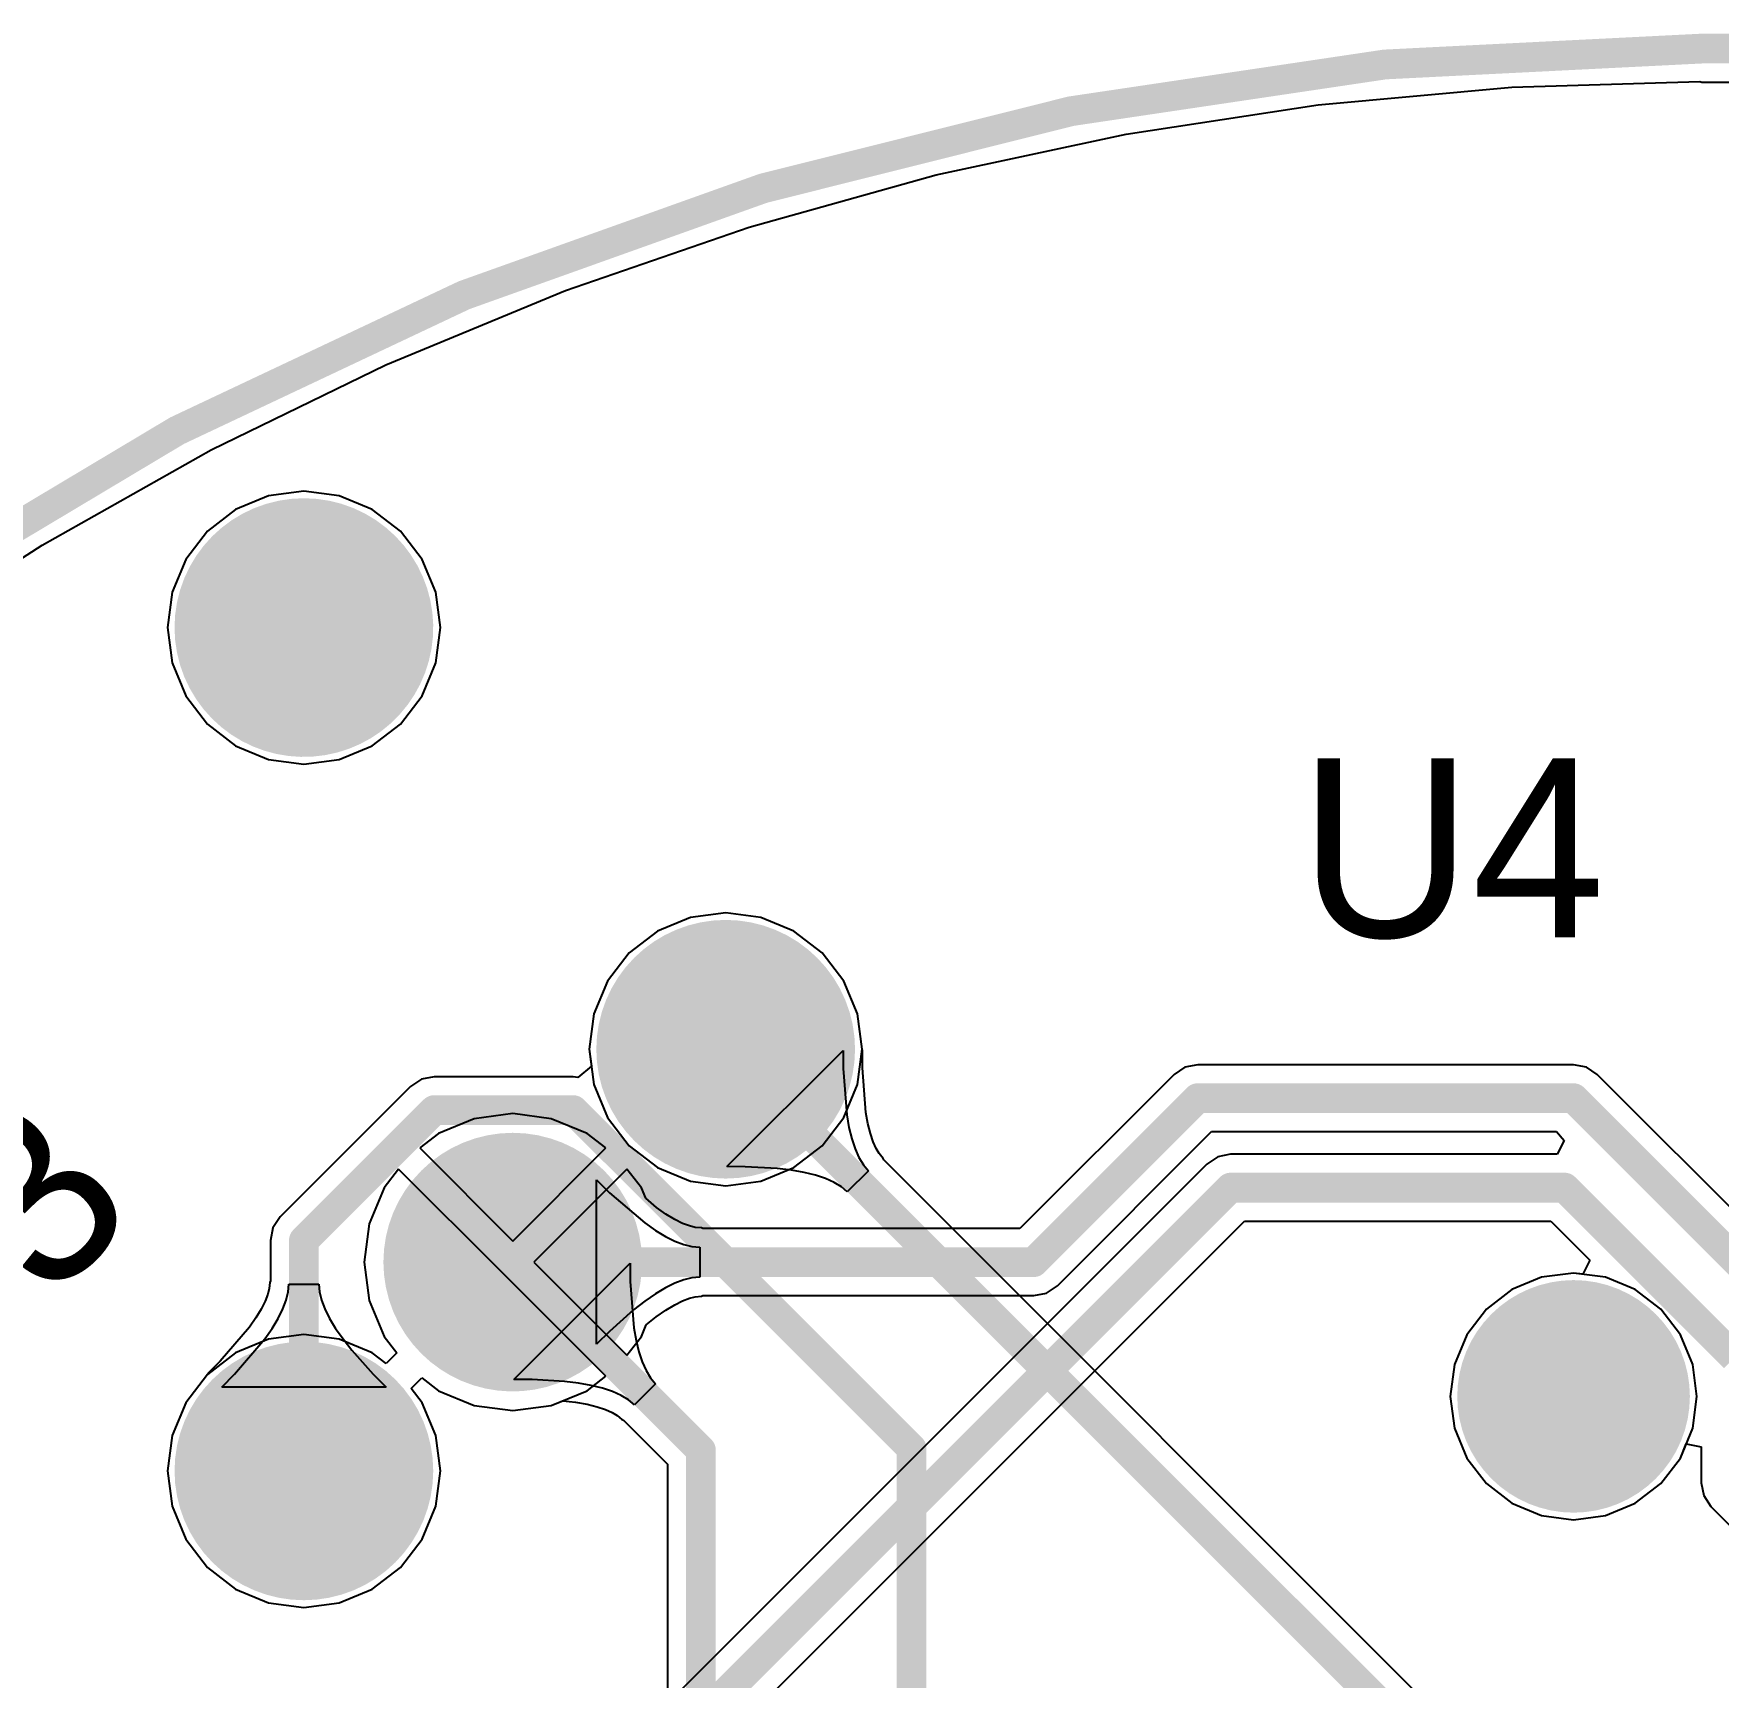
# Model space of a CAD drawing. Header units: millimetres. Extents: x 6.5 to 10.45, y 0.98 to 5.86.
# Drawn here: x 7.034 to 7.599, y 4.381 to 4.932 of the extents above; entities that cross this region are included whole.
import ezdxf

# ---------------------------------------------------------------- set-up
doc = ezdxf.new("R2010")
doc.units = ezdxf.units.MM
doc.header["$MEASUREMENT"] = 0
for name, color, linetype in [('BottomLayer', 5, 'Continuous'), ('BottomSolder', 6, 'Continuous'), ('KeepOutLayer', 6, 'Continuous'), ('MultiLayer', 9, 'Continuous'), ('PadHoleLayer', 156, 'Continuous'), ('TopLayer', 1, 'Continuous'), ('TopOverlay', 2, 'Continuous'), ('TopSolder', 216, 'Continuous')]:
    doc.layers.add(name, color=color, linetype=linetype)

# ---------------------------------------------------------------- blocks, each defined once
blk = doc.blocks.new('_____68')
at = {"layer": 'BottomLayer', "const_width": 0.03937}
for points in [[(-0.11968, 0.2, 1), (-0.08031, 0.2, 1)], [(0.08031, 0.2, 1), (0.11968, 0.2, 1)], [(-0.11968, 0, 1), (-0.08031, 0, 1)], [(-0.02065, 0, 1), (0.01872, 0, 1)], [(0.08031, 0, 1), (0.11968, 0, 1)]]:
    blk.add_lwpolyline(points, format="xyb", close=True, dxfattribs=at)
at = {"layer": 'BottomSolder', "const_width": 0.04337}
for points in [[(-0.12168, 0.2, 1), (-0.07831, 0.2, 1)], [(0.07831, 0.2, 1), (0.12169, 0.2, 1)], [(-0.12168, 0, 1), (-0.07831, 0, 1)], [(-0.02265, 0, 1), (0.02072, 0, 1)], [(0.07831, 0, 1), (0.12169, 0, 1)]]:
    blk.add_lwpolyline(points, format="xyb", close=True, dxfattribs=at)
at = {"layer": 'MultiLayer', "const_width": 0.03937}
for points in [[(-0.11968, 0.2, 1), (-0.08031, 0.2, 1)], [(0.08031, 0.2, 1), (0.11968, 0.2, 1)], [(-0.11968, 0, 1), (-0.08031, 0, 1)], [(-0.02065, 0, 1), (0.01872, 0, 1)], [(0.08031, 0, 1), (0.11968, 0, 1)]]:
    blk.add_lwpolyline(points, format="xyb", close=True, dxfattribs=at)
at = {"layer": 'PadHoleLayer', "const_width": 0.02461}
for points in [[(-0.1123, 0.2, 1), (-0.0877, 0.2, 1)], [(0.0877, 0.2, 1), (0.1123, 0.2, 1)], [(-0.1123, 0, 1), (-0.0877, 0, 1)], [(-0.01326, 0, 1), (0.01134, 0, 1)], [(0.0877, 0, 1), (0.1123, 0, 1)]]:
    blk.add_lwpolyline(points, format="xyb", close=True, dxfattribs=at)
at = {"layer": 'TopLayer', "const_width": 0.03937}
for points in [[(-0.11968, 0.2, 1), (-0.08031, 0.2, 1)], [(0.08031, 0.2, 1), (0.11968, 0.2, 1)], [(-0.11968, 0, 1), (-0.08031, 0, 1)], [(-0.02065, 0, 1), (0.01872, 0, 1)], [(0.08031, 0, 1), (0.11968, 0, 1)]]:
    blk.add_lwpolyline(points, format="xyb", close=True, dxfattribs=at)
at = {"layer": 'TopSolder', "const_width": 0.04337}
for points in [[(-0.12168, 0.2, 1), (-0.07831, 0.2, 1)], [(0.07831, 0.2, 1), (0.12169, 0.2, 1)], [(-0.12168, 0, 1), (-0.07831, 0, 1)], [(-0.02265, 0, 1), (0.02072, 0, 1)], [(0.07831, 0, 1), (0.12169, 0, 1)]]:
    blk.add_lwpolyline(points, format="xyb", close=True, dxfattribs=at)
blk = doc.blocks.new('STM32_DIP_73')
at = {"layer": 'BottomLayer', "const_width": 0.035}
blk.add_lwpolyline([(0.5825, 0, 1), (0.6175, 0, 1)], format="xyb", close=True, dxfattribs=at)
at = {"layer": 'BottomSolder', "const_width": 0.039}
blk.add_lwpolyline([(0.5805, 0, 1), (0.6195, 0, 1)], format="xyb", close=True, dxfattribs=at)
at = {"layer": 'MultiLayer', "const_width": 0.035}
blk.add_lwpolyline([(0.5825, 0, 1), (0.6175, 0, 1)], format="xyb", close=True, dxfattribs=at)
at = {"layer": 'PadHoleLayer', "const_width": 0.015}
blk.add_lwpolyline([(0.5925, 0, 1), (0.6075, 0, 1)], format="xyb", close=True, dxfattribs=at)
at = {"layer": 'TopLayer', "const_width": 0.035}
blk.add_lwpolyline([(0.5825, 0, 1), (0.6175, 0, 1)], format="xyb", close=True, dxfattribs=at)
at = {"layer": 'TopSolder', "const_width": 0.039}
blk.add_lwpolyline([(0.5805, 0, 1), (0.6195, 0, 1)], format="xyb", close=True, dxfattribs=at)

msp = doc.modelspace()

# ---------------------------------------------------------------- linework, layer by layer
at = {"layer": 'BottomLayer'}
for p, q in [((7.46441, 4.90815), (7.52928, 4.91404)), ((7.52928, 4.91404), (7.59232, 4.91595)), ((7.59232, 4.91595), (7.59305, 4.9158)), ((7.59305, 4.9158), (9.35399, 4.91579)), ((7.40001, 4.89834), (7.46441, 4.90815)), ((7.33632, 4.88467), (7.40001, 4.89834)), ((7.27357, 4.86718), (7.33632, 4.88467)), ((7.21199, 4.84593), (7.27357, 4.86718)), ((7.15181, 4.821), (7.21199, 4.84593)), ((7.09324, 4.79249), (7.15181, 4.821)), ((7.0365, 4.76048), (7.09324, 4.79249)), ((7.12429, 4.7786), (7.11245, 4.77704)), ((7.13613, 4.77704), (7.12429, 4.7786)), ((7.11245, 4.77704), (7.10141, 4.77247)), ((7.14717, 4.77247), (7.13613, 4.77704)), ((7.10141, 4.77247), (7.09193, 4.7652)), ((7.15665, 4.7652), (7.14717, 4.77247)), ((7.09193, 4.7652), (7.08466, 4.75572)), ((7.16392, 4.75572), (7.15665, 4.7652)), ((6.9818, 4.72512), (7.0365, 4.76048)), ((7.08466, 4.75572), (7.08009, 4.74469)), ((7.16849, 4.74469), (7.16392, 4.75572)), ((7.08009, 4.74469), (7.07853, 4.73284)), ((7.17005, 4.73284), (7.16849, 4.74469)), ((7.07853, 4.73284), (7.08009, 4.721)), ((7.16849, 4.721), (7.17005, 4.73284)), ((7.08009, 4.721), (7.08466, 4.70996)), ((7.16392, 4.70996), (7.16849, 4.721)), ((7.08466, 4.70996), (7.09193, 4.70048)), ((7.15665, 4.70048), (7.16392, 4.70996)), ((7.09193, 4.70048), (7.10141, 4.69321)), ((7.14717, 4.69321), (7.15665, 4.70048)), ((7.10141, 4.69321), (7.11245, 4.68864)), ((7.11245, 4.68864), (7.12429, 4.68708)), ((7.12429, 4.68708), (7.13613, 4.68864)), ((7.13613, 4.68864), (7.14717, 4.69321)), ((7.25387, 4.63562), (7.24283, 4.63105)), ((7.26571, 4.63718), (7.25387, 4.63562)), ((7.27755, 4.63562), (7.26571, 4.63718)), ((7.28859, 4.63105), (7.27755, 4.63562)), ((7.24283, 4.63105), (7.23335, 4.62378)), ((7.29807, 4.62378), (7.28859, 4.63105)), ((7.23335, 4.62378), (7.22608, 4.6143)), ((7.30534, 4.6143), (7.29807, 4.62378)), ((7.22608, 4.6143), (7.22151, 4.60327)), ((7.30991, 4.60327), (7.30534, 4.6143)), ((7.22151, 4.60327), (7.21995, 4.59142)), ((7.31147, 4.59142), (7.30991, 4.60327)), ((7.21995, 4.59142), (7.22151, 4.57958)), ((7.30991, 4.57958), (7.31147, 4.59142)), ((7.41604, 4.58293), (7.36435, 4.53125)), ((7.41968, 4.58536), (7.41604, 4.58293)), ((7.41604, 4.58293), (7.41604, 4.58293)), ((7.42397, 4.58622), (7.41968, 4.58536)), ((7.55, 4.58622), (7.42397, 4.58622)), ((7.42397, 4.58622), (7.42397, 4.58622)), ((7.55429, 4.58536), (7.55, 4.58622)), ((7.55, 4.58622), (7.55, 4.58622)), ((7.55793, 4.58293), (7.55429, 4.58536)), ((7.62688, 4.51398), (7.55793, 4.58293)), ((7.22151, 4.57958), (7.22608, 4.56854)), ((7.30534, 4.56854), (7.30991, 4.57958)), ((7.19432, 4.56983), (7.18143, 4.56813)), ((7.20721, 4.56813), (7.19432, 4.56983)), ((7.18143, 4.56813), (7.16942, 4.56316)), ((7.21922, 4.56316), (7.20721, 4.56813)), ((7.22608, 4.56854), (7.23335, 4.55906)), ((7.29807, 4.55906), (7.30534, 4.56854)), ((7.16942, 4.56316), (7.16311, 4.55831)), ((7.16311, 4.55831), (7.19432, 4.5271)), ((7.19432, 4.5271), (7.22553, 4.55831)), ((7.22553, 4.55831), (7.21922, 4.56316)), ((7.23335, 4.55906), (7.24283, 4.55179)), ((7.28859, 4.55179), (7.29807, 4.55906)), ((7.37693, 4.5121), (7.42861, 4.56378)), ((7.42861, 4.56378), (7.54426, 4.56378)), ((7.54426, 4.56378), (7.54686, 4.5608)), ((7.54686, 4.5608), (7.54454, 4.55622)), ((7.42707, 4.55293), (7.05707, 4.18293)), ((7.43071, 4.55536), (7.42707, 4.55293)), ((7.42707, 4.55293), (7.42707, 4.55293)), ((7.435, 4.55622), (7.43071, 4.55536)), ((7.54454, 4.55622), (7.435, 4.55622)), ((7.15604, 4.55124), (7.1512, 4.54493)), ((7.19078, 4.5165), (7.15604, 4.55124)), ((7.2326, 4.55124), (7.20139, 4.52003)), ((7.22244, 4.49247), (7.22244, 4.54759)), ((7.22244, 4.54759), (7.22676, 4.5433)), ((7.23744, 4.54493), (7.2326, 4.55124)), ((7.24283, 4.55179), (7.25387, 4.54722)), ((7.25387, 4.54722), (7.26571, 4.54566)), ((7.26571, 4.54566), (7.27755, 4.54722)), ((7.27755, 4.54722), (7.28859, 4.55179)), ((7.1512, 4.54493), (7.14622, 4.53292)), ((7.22676, 4.5433), (7.23858, 4.53315)), ((7.23889, 4.54145), (7.23744, 4.54493)), ((7.24256, 4.53829), (7.23889, 4.54145)), ((7.24568, 4.53612), (7.24256, 4.53829)), ((7.24862, 4.53434), (7.24568, 4.53612)), ((7.07622, 4.17035), (7.43965, 4.53378)), ((7.14622, 4.53292), (7.14452, 4.52003)), ((7.23858, 4.53315), (7.24213, 4.53067)), ((7.24213, 4.53067), (7.24549, 4.52864)), ((7.25126, 4.53302), (7.24862, 4.53434)), ((7.25356, 4.53215), (7.25126, 4.53302)), ((7.25546, 4.53168), (7.25356, 4.53215)), ((7.25756, 4.5315), (7.25546, 4.53168)), ((7.25805, 4.53125), (7.25756, 4.5315)), ((7.36435, 4.53125), (7.25805, 4.53125)), ((7.43965, 4.53378), (7.54235, 4.53378)), ((7.54235, 4.53378), (7.55546, 4.52068)), ((7.24549, 4.52864), (7.24866, 4.52706)), ((7.24866, 4.52706), (7.25163, 4.52593)), ((7.25163, 4.52593), (7.25441, 4.52526)), ((7.25441, 4.52526), (7.25699, 4.52503)), ((7.25699, 4.52503), (7.25699, 4.51503)), ((7.14452, 4.52003), (7.14622, 4.50714)), ((7.20139, 4.52003), (7.2326, 4.48882)), ((7.55546, 4.52068), (7.55313, 4.51594)), ((7.22553, 4.48175), (7.19078, 4.5165)), ((7.24866, 4.513), (7.24549, 4.51142)), ((7.25163, 4.51413), (7.24866, 4.513)), ((7.25441, 4.51481), (7.25163, 4.51413)), ((7.25699, 4.51503), (7.25441, 4.51481)), ((7.5393, 4.51494), (7.52932, 4.51081)), ((7.55, 4.51635), (7.5393, 4.51494)), ((7.55313, 4.51594), (7.55, 4.51635)), ((7.24213, 4.50939), (7.23858, 4.50691)), ((7.24549, 4.51142), (7.24213, 4.50939)), ((7.25126, 4.50704), (7.25356, 4.50791)), ((7.25356, 4.50791), (7.25546, 4.50838)), ((7.25546, 4.50838), (7.25756, 4.50856)), ((7.25756, 4.50856), (7.25805, 4.50882)), ((7.25805, 4.50882), (7.369, 4.50882)), ((7.369, 4.50882), (7.37329, 4.50967)), ((7.369, 4.50882), (7.369, 4.50882)), ((7.37329, 4.50967), (7.37693, 4.5121)), ((7.52932, 4.51081), (7.52076, 4.50424)), ((7.14622, 4.50714), (7.1512, 4.49513)), ((7.23483, 4.50398), (7.22676, 4.49676)), ((7.23858, 4.50691), (7.23483, 4.50398)), ((7.23906, 4.49904), (7.24244, 4.50169)), ((7.24244, 4.50169), (7.24568, 4.50395)), ((7.24568, 4.50395), (7.24863, 4.50573)), ((7.24863, 4.50573), (7.25126, 4.50704)), ((7.52076, 4.50424), (7.51419, 4.49568)), ((7.22676, 4.49676), (7.22244, 4.49247)), ((7.23744, 4.49513), (7.23906, 4.49904)), ((7.11245, 4.4942), (7.10141, 4.48963)), ((7.12429, 4.49576), (7.11245, 4.4942)), ((7.13613, 4.4942), (7.12429, 4.49576)), ((7.14717, 4.48963), (7.13613, 4.4942)), ((7.1512, 4.49513), (7.15547, 4.48957)), ((7.2326, 4.48882), (7.23744, 4.49513)), ((7.51419, 4.49568), (7.51006, 4.4857)), ((7.10141, 4.48963), (7.09193, 4.48236)), ((7.1519, 4.486), (7.14717, 4.48963)), ((7.15547, 4.48957), (7.1519, 4.486)), ((7.51006, 4.4857), (7.50865, 4.475)), ((7.09193, 4.48236), (7.08466, 4.47288)), ((7.16029, 4.47761), (7.16386, 4.48118)), ((7.16386, 4.48118), (7.16942, 4.47691)), ((7.21922, 4.47691), (7.22553, 4.48175)), ((7.16392, 4.47288), (7.16029, 4.47761)), ((7.16942, 4.47691), (7.18143, 4.47193)), ((7.20721, 4.47193), (7.21922, 4.47691)), ((7.50865, 4.475), (7.51006, 4.4643)), ((7.08466, 4.47288), (7.08009, 4.46184)), ((7.16849, 4.46184), (7.16392, 4.47288)), ((7.18143, 4.47193), (7.19432, 4.47024)), ((7.19432, 4.47024), (7.20721, 4.47193)), ((7.51006, 4.4643), (7.51419, 4.45432)), ((7.08009, 4.46184), (7.07853, 4.45)), ((7.17005, 4.45), (7.16849, 4.46184)), ((7.58581, 4.45432), (7.58778, 4.45908)), ((7.58778, 4.45908), (7.59278, 4.45809)), ((7.59278, 4.45809), (7.59278, 4.446)), ((7.51419, 4.45432), (7.52076, 4.44576)), ((7.57924, 4.44576), (7.58581, 4.45432)), ((7.07853, 4.45), (7.08009, 4.43816)), ((7.16849, 4.43816), (7.17005, 4.45)), ((7.52076, 4.44576), (7.52932, 4.43919)), ((7.57068, 4.43919), (7.57924, 4.44576)), ((7.59278, 4.446), (7.59278, 4.446)), ((7.59278, 4.446), (7.59364, 4.44171)), ((7.59364, 4.44171), (7.59607, 4.43807)), ((7.08009, 4.43816), (7.08466, 4.42712)), ((7.16392, 4.42712), (7.16849, 4.43816)), ((7.52932, 4.43919), (7.5393, 4.43506)), ((7.5393, 4.43506), (7.55, 4.43365)), ((7.55, 4.43365), (7.5607, 4.43506)), ((7.5607, 4.43506), (7.57068, 4.43919)), ((7.59607, 4.43807), (7.63207, 4.40207)), ((7.08466, 4.42712), (7.09193, 4.41764)), ((7.15665, 4.41764), (7.16392, 4.42712)), ((7.09193, 4.41764), (7.10141, 4.41037)), ((7.14717, 4.41037), (7.15665, 4.41764)), ((7.10141, 4.41037), (7.11245, 4.4058)), ((7.11245, 4.4058), (7.12429, 4.40424)), ((7.12429, 4.40424), (7.13613, 4.4058)), ((7.13613, 4.4058), (7.14717, 4.41037))]:
    msp.add_line(p, q, dxfattribs=at)
at = {"layer": 'BottomLayer', "const_width": 0.01}
for points in [[(7.369, 4.52003), (7.42397, 4.575)], [(7.42397, 4.575), (7.55, 4.575)], [(7.55, 4.575), (7.65, 4.475)], [(7.065, 4.175), (7.435, 4.545)], [(7.435, 4.545), (7.547, 4.545)], [(7.547, 4.545), (7.604, 4.488)], [(7.19432, 4.52003), (7.369, 4.52003)]]:
    msp.add_lwpolyline(points, dxfattribs=at)
at = {"layer": 'BottomLayer', "const_width": 0.005}
for points in [[(7.42147, 4.575, 1), (7.42647, 4.575, 1)], [(7.42147, 4.575, 1), (7.42647, 4.575, 1)], [(7.5475, 4.575, 1), (7.5525, 4.575, 1)], [(7.5475, 4.575, 1), (7.5525, 4.575, 1)], [(7.4325, 4.545, 1), (7.4375, 4.545, 1)], [(7.4325, 4.545, 1), (7.4375, 4.545, 1)], [(7.5445, 4.545, 1), (7.5495, 4.545, 1)], [(7.5445, 4.545, 1), (7.5495, 4.545, 1)], [(7.19182, 4.52003, 1), (7.19682, 4.52003, 1)], [(7.3665, 4.52003, 1), (7.3715, 4.52003, 1)], [(7.3665, 4.52003, 1), (7.3715, 4.52003, 1)]]:
    msp.add_lwpolyline(points, format="xyb", close=True, dxfattribs=at)
at = {"layer": 'KeepOutLayer', "const_width": 0.01}
msp.add_lwpolyline([(6.50502, 3.84397, -0.412145), (7.59305, 4.92702)], format="xyb", dxfattribs=at)
msp.add_lwpolyline([(7.59305, 4.92702), (9.35399, 4.92701)], dxfattribs=at)
at = {"layer": 'KeepOutLayer', "const_width": 0.005}
msp.add_lwpolyline([(7.59055, 4.92702, 1), (7.59555, 4.92702, 1)], format="xyb", close=True, dxfattribs=at)
msp.add_lwpolyline([(7.59055, 4.92702, 1), (7.59555, 4.92702, 1)], format="xyb", close=True, dxfattribs=at)
at = {"layer": 'TopLayer'}
for p, q in [((7.46441, 4.90815), (7.52928, 4.91404)), ((7.52928, 4.91404), (7.59232, 4.91595)), ((7.59232, 4.91595), (7.59305, 4.9158)), ((7.59305, 4.9158), (9.35399, 4.91579)), ((7.40001, 4.89834), (7.46441, 4.90815)), ((7.33632, 4.88467), (7.40001, 4.89834)), ((7.27357, 4.86718), (7.33632, 4.88467)), ((7.21199, 4.84593), (7.27357, 4.86718)), ((7.15181, 4.821), (7.21199, 4.84593)), ((7.09324, 4.79249), (7.15181, 4.821)), ((7.0365, 4.76048), (7.09324, 4.79249)), ((7.12429, 4.7786), (7.11245, 4.77704)), ((7.13613, 4.77704), (7.12429, 4.7786)), ((7.11245, 4.77704), (7.10141, 4.77247)), ((7.14717, 4.77247), (7.13613, 4.77704)), ((7.10141, 4.77247), (7.09193, 4.7652)), ((7.15665, 4.7652), (7.14717, 4.77247)), ((7.09193, 4.7652), (7.08466, 4.75572)), ((7.16392, 4.75572), (7.15665, 4.7652)), ((6.9818, 4.72512), (7.0365, 4.76048)), ((7.08466, 4.75572), (7.08009, 4.74469)), ((7.16849, 4.74469), (7.16392, 4.75572)), ((7.08009, 4.74469), (7.07853, 4.73284)), ((7.17005, 4.73284), (7.16849, 4.74469)), ((7.07853, 4.73284), (7.08009, 4.721)), ((7.16849, 4.721), (7.17005, 4.73284)), ((7.08009, 4.721), (7.08466, 4.70996)), ((7.16392, 4.70996), (7.16849, 4.721)), ((7.08466, 4.70996), (7.09193, 4.70048)), ((7.15665, 4.70048), (7.16392, 4.70996)), ((7.09193, 4.70048), (7.10141, 4.69321)), ((7.14717, 4.69321), (7.15665, 4.70048)), ((7.10141, 4.69321), (7.11245, 4.68864)), ((7.11245, 4.68864), (7.12429, 4.68708)), ((7.12429, 4.68708), (7.13613, 4.68864)), ((7.13613, 4.68864), (7.14717, 4.69321)), ((7.25387, 4.63562), (7.24283, 4.63105)), ((7.26571, 4.63718), (7.25387, 4.63562)), ((7.27755, 4.63562), (7.26571, 4.63718)), ((7.28859, 4.63105), (7.27755, 4.63562)), ((7.24283, 4.63105), (7.23335, 4.62378)), ((7.29807, 4.62378), (7.28859, 4.63105)), ((7.23335, 4.62378), (7.22608, 4.6143)), ((7.30534, 4.6143), (7.29807, 4.62378)), ((7.22608, 4.6143), (7.22151, 4.60327)), ((7.30991, 4.60327), (7.30534, 4.6143)), ((7.22151, 4.60327), (7.21995, 4.59142)), ((7.31147, 4.59142), (7.30991, 4.60327)), ((7.21995, 4.59142), (7.2207, 4.5857)), ((7.2661, 4.55205), (7.30508, 4.59103)), ((7.30508, 4.59103), (7.30511, 4.58494)), ((7.31146, 4.59133), (7.31147, 4.59142)), ((7.31157, 4.59106), (7.31146, 4.59133)), ((7.3116, 4.5852), (7.31157, 4.59106)), ((7.16371, 4.58136), (7.16007, 4.57893)), ((7.168, 4.58222), (7.16371, 4.58136)), ((7.21459, 4.58222), (7.168, 4.58222)), ((7.168, 4.58222), (7.168, 4.58222)), ((7.21616, 4.5819), (7.21459, 4.58222)), ((7.21459, 4.58222), (7.21459, 4.58222)), ((7.2207, 4.5857), (7.21616, 4.5819)), ((7.30511, 4.58494), (7.30628, 4.5694)), ((7.31274, 4.57022), (7.3116, 4.5852)), ((7.16007, 4.57893), (7.11636, 4.53522)), ((7.16007, 4.57893), (7.16007, 4.57893)), ((7.3134, 4.56648), (7.31274, 4.57022)), ((7.30628, 4.5694), (7.30704, 4.56514)), ((7.30704, 4.56514), (7.30798, 4.56133)), ((7.31422, 4.56314), (7.3134, 4.56648)), ((7.30798, 4.56133), (7.3091, 4.55797)), ((7.31516, 4.56034), (7.31422, 4.56314)), ((7.31616, 4.5581), (7.31516, 4.56034)), ((7.3091, 4.55797), (7.31041, 4.55507)), ((7.31041, 4.55507), (7.31189, 4.55263)), ((7.31189, 4.55263), (7.31356, 4.55064)), ((7.31719, 4.55643), (7.31616, 4.5581)), ((7.31854, 4.55482), (7.31719, 4.55643)), ((7.3187, 4.55429), (7.31854, 4.55482)), ((7.71193, 4.16106), (7.3187, 4.55429)), ((7.27219, 4.55203), (7.2661, 4.55205)), ((7.28301, 4.55142), (7.27219, 4.55203)), ((7.28773, 4.55085), (7.28301, 4.55142)), ((7.29199, 4.55009), (7.28773, 4.55085)), ((7.29581, 4.54915), (7.29199, 4.55009)), ((7.29916, 4.54803), (7.29581, 4.54915)), ((7.30206, 4.54673), (7.29916, 4.54803)), ((7.31356, 4.55064), (7.30649, 4.54357)), ((7.3045, 4.54524), (7.30206, 4.54673)), ((7.30649, 4.54357), (7.3045, 4.54524)), ((7.11393, 4.53158), (7.11307, 4.52729)), ((7.11636, 4.53522), (7.11393, 4.53158)), ((7.11307, 4.52729), (7.11307, 4.52729)), ((7.11307, 4.52729), (7.11307, 4.51373)), ((7.19471, 4.48066), (7.23369, 4.51964)), ((7.23369, 4.51964), (7.23372, 4.51355)), ((7.11282, 4.51324), (7.11264, 4.51114)), ((7.11307, 4.51373), (7.11282, 4.51324)), ((7.23372, 4.51355), (7.23489, 4.49801)), ((7.5393, 4.51494), (7.52932, 4.51081)), ((7.55, 4.51635), (7.5393, 4.51494)), ((7.5607, 4.51494), (7.55, 4.51635)), ((7.57068, 4.51081), (7.5607, 4.51494)), ((7.11217, 4.50924), (7.1113, 4.50694)), ((7.11264, 4.51114), (7.11217, 4.50924)), ((7.11839, 4.50731), (7.11906, 4.51009)), ((7.11906, 4.51009), (7.11929, 4.51267)), ((7.11929, 4.51267), (7.12929, 4.51267)), ((7.12929, 4.51267), (7.12952, 4.51009)), ((7.12952, 4.51009), (7.13019, 4.50731)), ((7.52932, 4.51081), (7.52076, 4.50424)), ((7.57924, 4.50424), (7.57068, 4.51081)), ((7.10999, 4.5043), (7.1082, 4.50136)), ((7.1113, 4.50694), (7.10999, 4.5043)), ((7.11568, 4.50117), (7.11726, 4.50434)), ((7.11726, 4.50434), (7.11839, 4.50731)), ((7.13019, 4.50731), (7.13132, 4.50434)), ((7.13132, 4.50434), (7.1329, 4.50117)), ((7.52076, 4.50424), (7.51419, 4.49568)), ((7.58581, 4.49568), (7.57924, 4.50424)), ((7.10603, 4.49824), (7.09624, 4.48685)), ((7.1082, 4.50136), (7.10603, 4.49824)), ((7.11117, 4.49426), (7.11365, 4.49781)), ((7.11365, 4.49781), (7.11568, 4.50117)), ((7.1329, 4.50117), (7.13493, 4.49781)), ((7.13493, 4.49781), (7.13741, 4.49426)), ((7.23489, 4.49801), (7.23565, 4.49375)), ((7.10102, 4.48244), (7.11117, 4.49426)), ((7.13741, 4.49426), (7.14034, 4.49051)), ((7.14034, 4.49051), (7.14756, 4.48244)), ((7.23565, 4.49375), (7.23659, 4.48994)), ((7.51419, 4.49568), (7.51006, 4.4857)), ((7.58994, 4.4857), (7.58581, 4.49568)), ((7.09624, 4.48685), (7.09212, 4.48269)), ((7.23659, 4.48994), (7.23771, 4.48658)), ((7.23771, 4.48658), (7.23902, 4.48368)), ((7.51006, 4.4857), (7.50865, 4.475)), ((7.59135, 4.475), (7.58994, 4.4857)), ((7.09193, 4.48236), (7.08466, 4.47288)), ((7.09201, 4.48242), (7.09193, 4.48236)), ((7.09212, 4.48269), (7.09201, 4.48242)), ((7.09673, 4.47812), (7.10102, 4.48244)), ((7.14756, 4.48244), (7.15185, 4.47812)), ((7.16029, 4.47761), (7.16386, 4.48118)), ((7.16386, 4.48118), (7.16942, 4.47691)), ((7.2008, 4.48064), (7.19471, 4.48066)), ((7.21162, 4.48003), (7.2008, 4.48064)), ((7.21634, 4.47946), (7.21162, 4.48003)), ((7.2206, 4.4787), (7.21634, 4.47946)), ((7.24217, 4.47925), (7.2351, 4.47218)), ((7.23902, 4.48368), (7.2405, 4.48124)), ((7.2405, 4.48124), (7.24217, 4.47925)), ((7.15185, 4.47812), (7.09673, 4.47812)), ((7.16392, 4.47288), (7.16029, 4.47761)), ((7.16942, 4.47691), (7.18143, 4.47193)), ((7.20721, 4.47193), (7.21112, 4.47355)), ((7.21112, 4.47355), (7.21538, 4.47303)), ((7.22442, 4.47776), (7.2206, 4.4787)), ((7.22777, 4.47664), (7.22442, 4.47776)), ((7.23067, 4.47534), (7.22777, 4.47664)), ((7.23311, 4.47385), (7.23067, 4.47534)), ((7.2351, 4.47218), (7.23311, 4.47385)), ((7.50865, 4.475), (7.51006, 4.4643)), ((7.58994, 4.4643), (7.59135, 4.475)), ((7.08466, 4.47288), (7.08009, 4.46184)), ((7.16849, 4.46184), (7.16392, 4.47288)), ((7.18143, 4.47193), (7.19432, 4.47024)), ((7.19432, 4.47024), (7.20721, 4.47193)), ((7.21538, 4.47303), (7.21926, 4.47234)), ((7.21926, 4.47234), (7.22261, 4.47152)), ((7.22261, 4.47152), (7.2254, 4.47058)), ((7.2254, 4.47058), (7.22764, 4.46958)), ((7.22764, 4.46958), (7.22932, 4.46856)), ((7.22932, 4.46856), (7.23093, 4.46721)), ((7.23093, 4.46721), (7.23145, 4.46704)), ((7.23145, 4.46704), (7.24619, 4.4523)), ((7.51006, 4.4643), (7.51419, 4.45432)), ((7.58581, 4.45432), (7.58994, 4.4643)), ((7.08009, 4.46184), (7.07853, 4.45)), ((7.17005, 4.45), (7.16849, 4.46184)), ((7.24619, 4.4523), (7.24619, 4.32161)), ((7.51419, 4.45432), (7.52076, 4.44576)), ((7.57924, 4.44576), (7.58581, 4.45432)), ((7.07853, 4.45), (7.08009, 4.43816)), ((7.16849, 4.43816), (7.17005, 4.45)), ((7.52076, 4.44576), (7.52932, 4.43919)), ((7.57068, 4.43919), (7.57924, 4.44576)), ((7.08009, 4.43816), (7.08466, 4.42712)), ((7.16392, 4.42712), (7.16849, 4.43816)), ((7.52932, 4.43919), (7.5393, 4.43506)), ((7.5393, 4.43506), (7.55, 4.43365)), ((7.55, 4.43365), (7.5607, 4.43506)), ((7.5607, 4.43506), (7.57068, 4.43919)), ((7.08466, 4.42712), (7.09193, 4.41764)), ((7.15665, 4.41764), (7.16392, 4.42712)), ((7.09193, 4.41764), (7.10141, 4.41037)), ((7.14717, 4.41037), (7.15665, 4.41764)), ((7.10141, 4.41037), (7.11245, 4.4058)), ((7.11245, 4.4058), (7.12429, 4.40424)), ((7.12429, 4.40424), (7.13613, 4.4058)), ((7.13613, 4.4058), (7.14717, 4.41037))]:
    msp.add_line(p, q, dxfattribs=at)
at = {"layer": 'TopLayer', "const_width": 0.01}
for points in [[(7.26571, 4.59142), (7.704, 4.15313)], [(7.12429, 4.52729), (7.168, 4.571)], [(7.168, 4.571), (7.21459, 4.571)], [(7.21459, 4.571), (7.328, 4.45759)], [(7.12429, 4.45), (7.12429, 4.52729)], [(7.19432, 4.52003), (7.2574, 4.45695)], [(7.328, 4.228), (7.328, 4.45759)], [(7.2574, 4.288), (7.2574, 4.45695)]]:
    msp.add_lwpolyline(points, dxfattribs=at)
at = {"layer": 'TopLayer', "const_width": 0.005}
for points in [[(7.26321, 4.59142, 1), (7.26821, 4.59142, 1)], [(7.1655, 4.571, 1), (7.1705, 4.571, 1)], [(7.1655, 4.571, 1), (7.1705, 4.571, 1)], [(7.21209, 4.571, 1), (7.21709, 4.571, 1)], [(7.21209, 4.571, 1), (7.21709, 4.571, 1)], [(7.12179, 4.52729, 1), (7.12679, 4.52729, 1)], [(7.12179, 4.52729, 1), (7.12679, 4.52729, 1)], [(7.19182, 4.52003, 1), (7.19682, 4.52003, 1)], [(7.3255, 4.45759, 1), (7.3305, 4.45759, 1)], [(7.3255, 4.45759, 1), (7.3305, 4.45759, 1)], [(7.2549, 4.45695, 1), (7.2599, 4.45695, 1)], [(7.2549, 4.45695, 1), (7.2599, 4.45695, 1)], [(7.12179, 4.45, 1), (7.12679, 4.45, 1)]]:
    msp.add_lwpolyline(points, format="xyb", close=True, dxfattribs=at)

# ---------------------------------------------------------------- block references
for name, p, rotation in [('_____68', (7.195, 4.52071), 45), ('STM32_DIP_73', (7.55, 3.875), 90)]:
    msp.add_blockref(name, p, dxfattribs=dict(rotation=rotation))

# ---------------------------------------------------------------- texts
at = {"layer": 'TopOverlay'}
msp.add_text('U4', height=0.06, dxfattribs=at).set_placement((7.458, 4.629))
msp.add_text('S3', height=0.06, rotation=45, dxfattribs=at).set_placement((7.00055, 4.46768))

doc.saveas('drawing.dxf')
